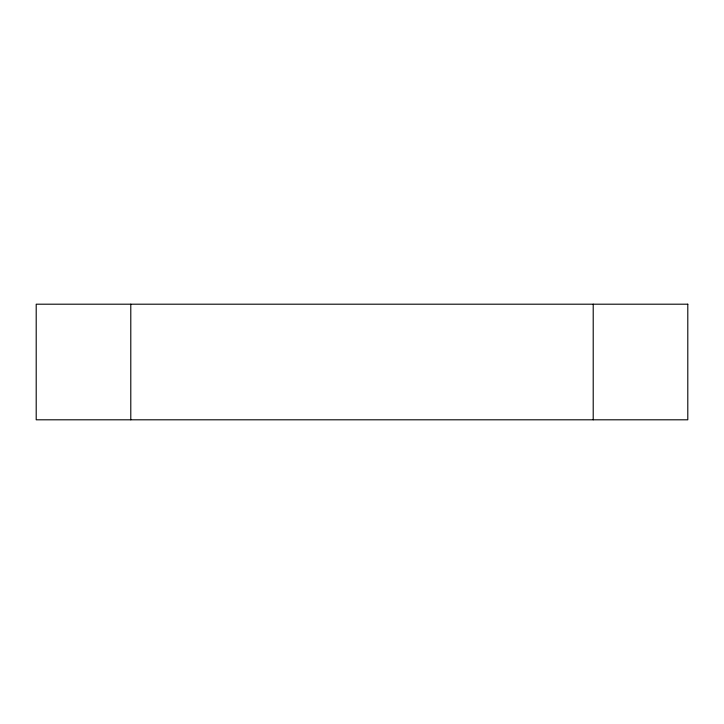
<?xml version="1.0" encoding="UTF-8"?>
<svg xmlns="http://www.w3.org/2000/svg" width="724" height="724" viewBox="0 0 724 724"><rect width="100%" height="100%" fill="white"/><g stroke="black" fill="none" stroke-linecap="round" stroke-linejoin="round"><path stroke-width="1.09" d="M593.209 304.198L593.209 419.802M130.791 304.198L130.791 419.802M687.8 304.198L36.2 304.198L36.2 419.802L687.8 419.802L687.8 304.198"/></g></svg>
